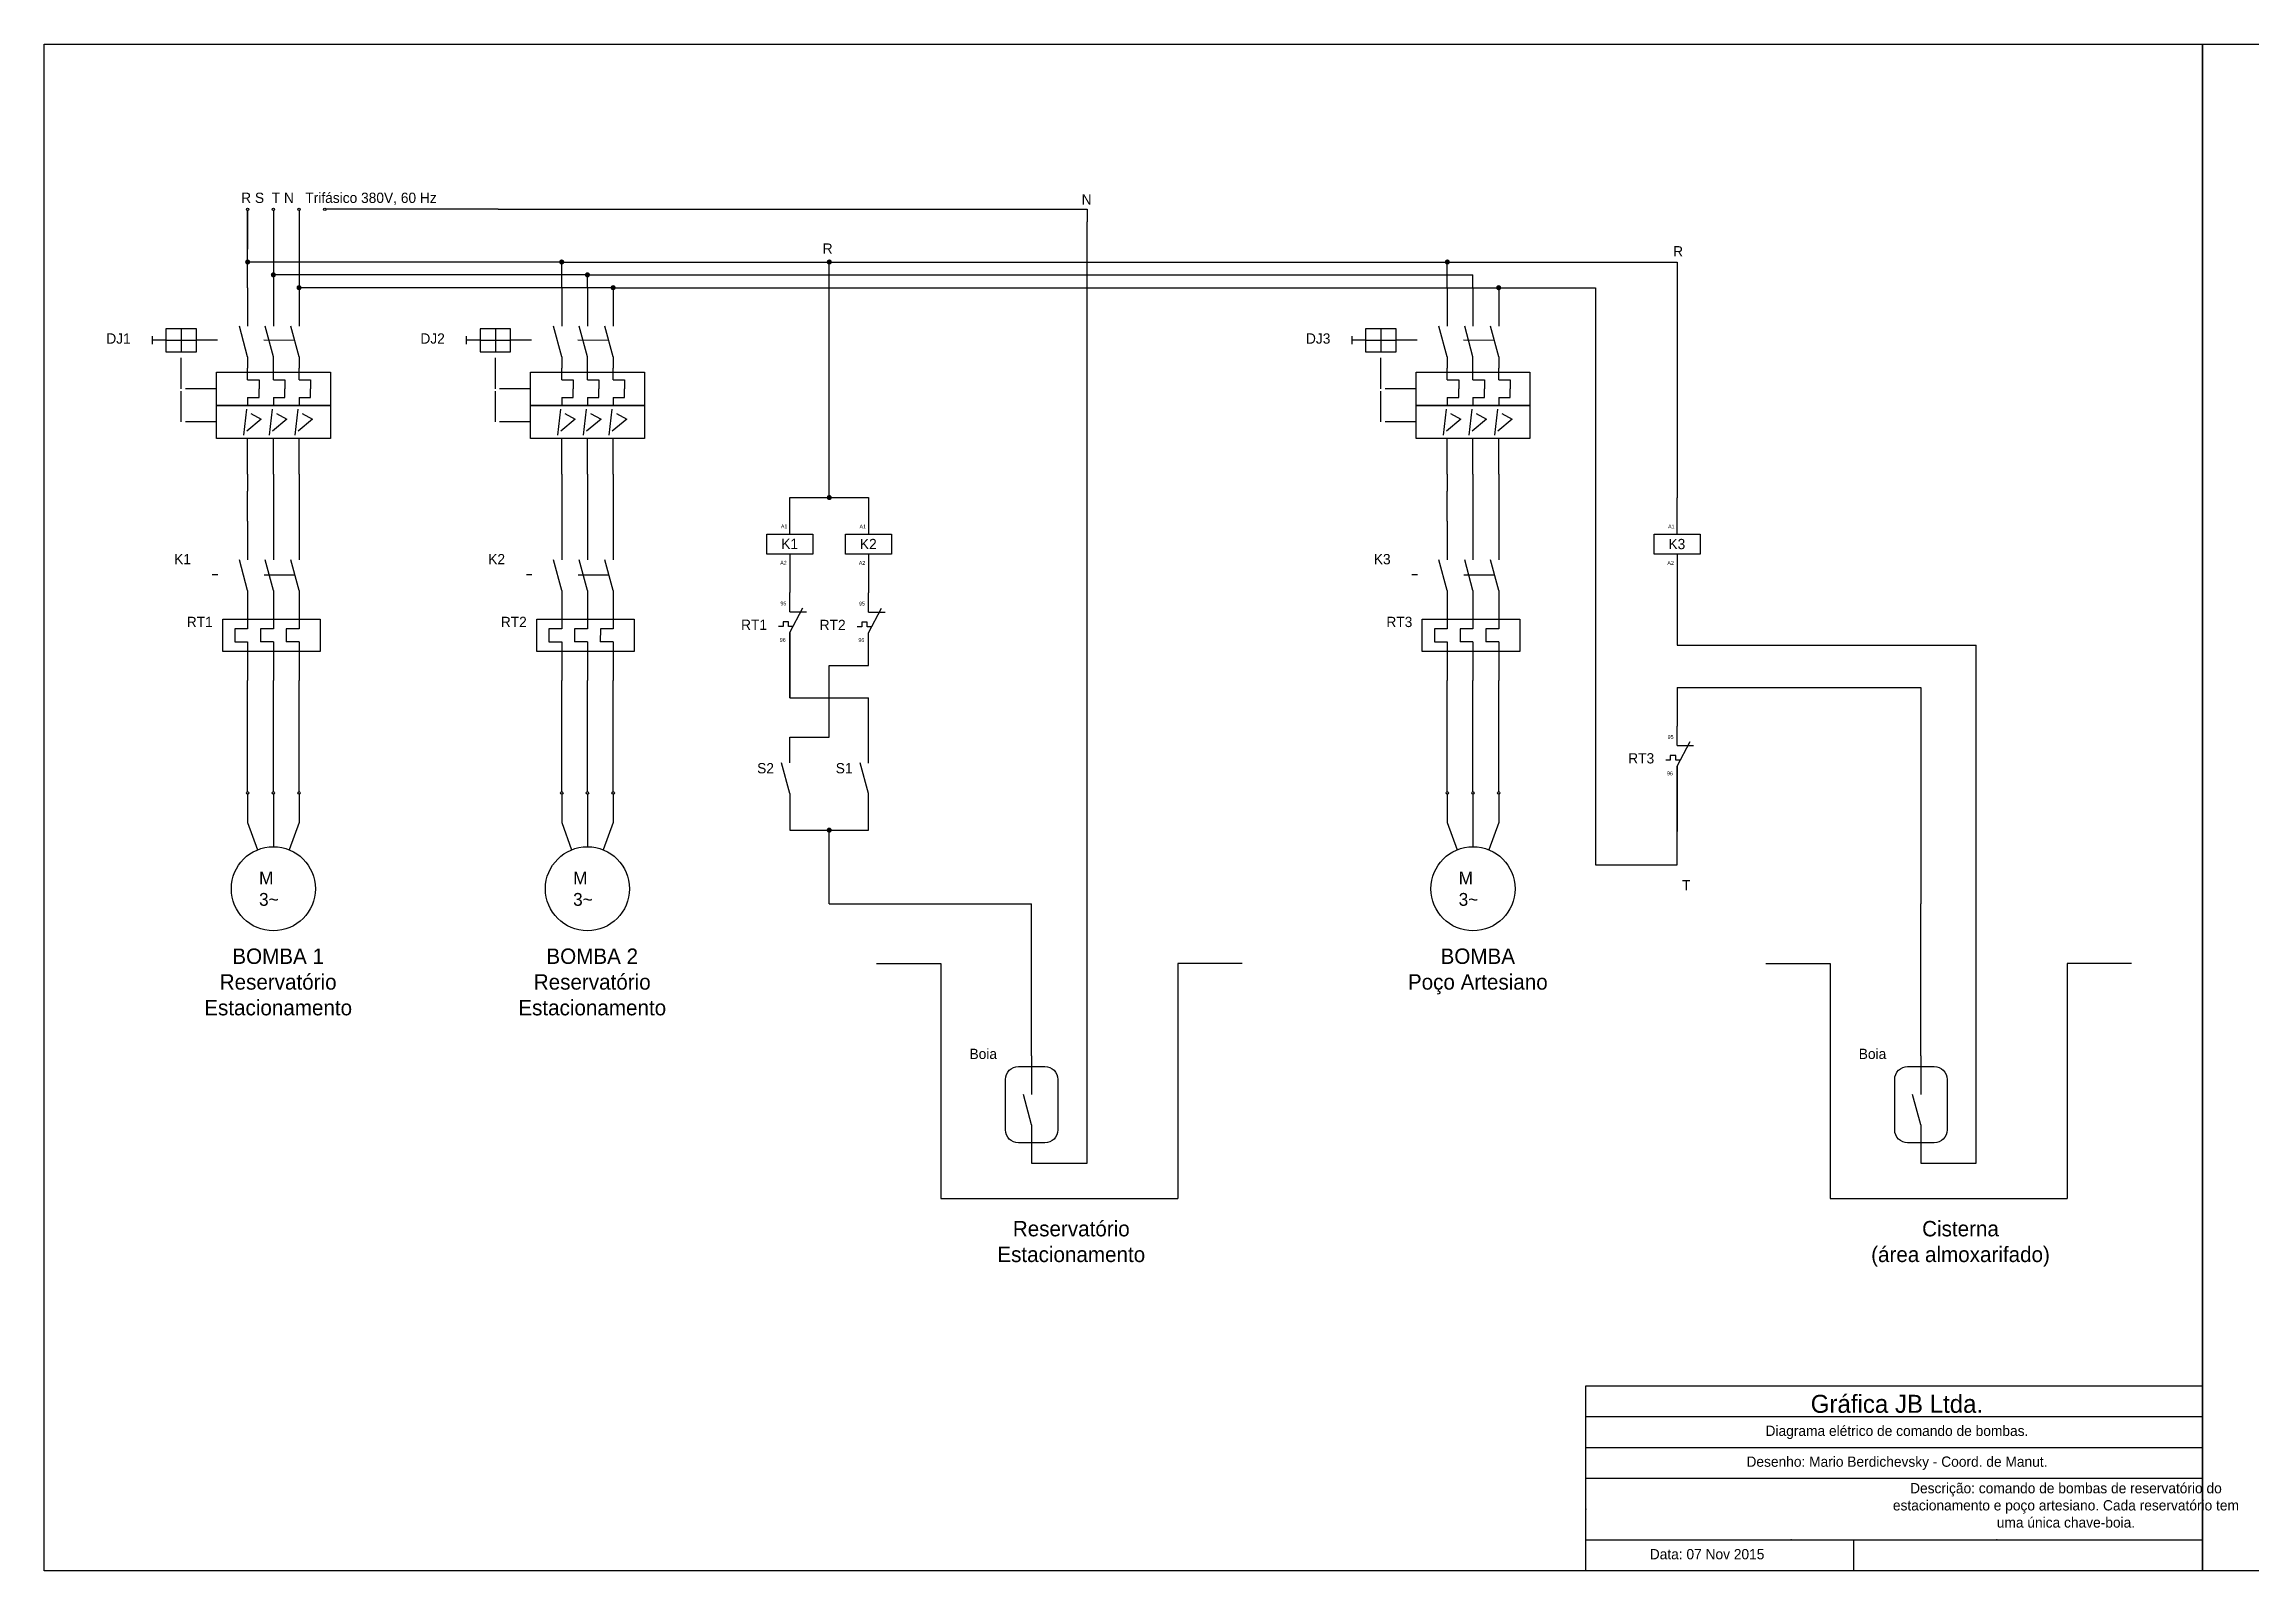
# Model space of a CAD drawing. Header units: millimetres. Extents: x 3664 to 5358, y 483 to 1077.
# Drawn here: x 3664 to 4524, y 483 to 1077 of the extents above; entities that cross this region are included whole.
import ezdxf

# ---------------------------------------------------------------- set-up
doc = ezdxf.new("R2010")
doc.units = ezdxf.units.MM
doc.linetypes.add('ACAD_ISO03W100', pattern=[30, 12, -18])

msp = doc.modelspace()

# ---------------------------------------------------------------- hatches: boundary and pattern name
h = msp.add_hatch(color=256)
edge = h.paths.add_edge_path()
edge.add_arc((3743.54, 992.15), 1, 0, 360)
h = msp.add_hatch(color=256)
edge = h.paths.add_edge_path()
edge.add_arc((3865.78, 992.15), 1, 0, 360)
h = msp.add_hatch(color=256)
edge = h.paths.add_edge_path()
edge.add_arc((3969.91, 992.15), 1, 0, 360)
h = msp.add_hatch(color=256)
edge = h.paths.add_edge_path()
edge.add_arc((4210.46, 992.15), 1, 0, 360)
h = msp.add_hatch(color=256)
edge = h.paths.add_edge_path()
edge.add_arc((3753.54, 987.15), 1, 0, 360)
h = msp.add_hatch(color=256)
edge = h.paths.add_edge_path()
edge.add_arc((3763.54, 982.15), 1, 0, 360)
h = msp.add_hatch(color=256)
edge = h.paths.add_edge_path()
edge.add_arc((3875.78, 987.15), 1, 0, 360)
h = msp.add_hatch(color=256)
edge = h.paths.add_edge_path()
edge.add_arc((3885.78, 982.15), 1, 0, 360)
h = msp.add_hatch(color=256)
edge = h.paths.add_edge_path()
edge.add_arc((4230.46, 982.15), 1, 0, 360)
h = msp.add_hatch(color=256)
edge = h.paths.add_edge_path()
edge.add_arc((3969.91, 900.51), 1, 0, 360, ccw=False)
h = msp.add_hatch(color=256)
edge = h.paths.add_edge_path()
edge.add_arc((3969.89, 771.09), 1, 0, 360)

# ---------------------------------------------------------------- linework, layer by layer
for p, q in [((3743.54, 1012.15), (3743.54, 997.15)), ((3743.54, 982.15), (3743.54, 1012.15)), ((3753.54, 1012.15), (3753.54, 997.15)), ((3763.54, 1012.15), (3763.54, 997.15)), ((3840.98, 1012.65), (3774.04, 1012.65)), ((3840.98, 1012.65), (4070.26, 1012.65)), ((4070.26, 1012.65), (4070.26, 1007.81)), ((4070.26, 641.53), (4070.26, 1007.81)), ((3753.54, 997.15), (3753.54, 982.15)), ((3763.54, 997.15), (3763.54, 982.15)), ((3810.98, 992.15), (3743.54, 992.15)), ((3865.78, 992.15), (4137.31, 992.15)), ((3969.91, 978.47), (3969.91, 992.15)), ((4137.31, 992.15), (4210.46, 992.15)), ((4210.46, 992.15), (4269.81, 992.15)), ((4210.46, 982.15), (4210.46, 992.15)), ((4269.81, 992.15), (4299.92, 992.15)), ((4299.92, 992.15), (4299.92, 900.44)), ((3743.54, 982.15), (3743.54, 967.15)), ((3810.98, 987.15), (3753.54, 987.15)), ((3753.54, 982.15), (3753.54, 967.15)), ((3763.54, 982.15), (3763.54, 967.15)), ((3810.98, 982.15), (3763.54, 982.15)), ((3885.78, 982.15), (3810.98, 982.15)), ((3865.78, 982.15), (3865.78, 967.15)), ((3875.78, 987.15), (4137.31, 987.15)), ((3875.78, 982.15), (3875.78, 967.15)), ((3885.78, 982.15), (3885.78, 967.15)), ((3885.78, 982.15), (4137.31, 982.15)), ((4137.31, 987.15), (4220.46, 987.15)), ((4137.31, 982.15), (4230.46, 982.15)), ((4210.46, 982.15), (4210.46, 967.15)), ((4220.46, 982.15), (4220.46, 987.15)), ((4220.46, 982.15), (4220.46, 967.15)), ((4230.46, 982.15), (4230.46, 967.15)), ((4230.46, 982.15), (4268.16, 982.15)), ((4268.16, 982.15), (4268.16, 757.57)), ((3969.91, 900.51), (3969.91, 978.47)), ((3743.54, 955.24), (3740.31, 967.15)), ((3753.54, 955.24), (3750.31, 967.15)), ((3763.54, 955.24), (3760.31, 967.15)), ((3865.78, 955.24), (3862.54, 967.15)), ((3875.78, 955.24), (3872.54, 967.15)), ((3885.78, 955.24), (3882.54, 967.15)), ((4210.46, 955.24), (4207.22, 967.15)), ((4220.46, 955.24), (4217.22, 967.15)), ((4230.46, 955.24), (4227.22, 967.15)), ((3743.54, 955.24), (3743.54, 950.85)), ((3753.54, 950.85), (3753.54, 955.24)), ((3763.54, 955.24), (3763.54, 950.85)), ((3865.78, 955.24), (3865.78, 950.85)), ((3875.78, 950.85), (3875.78, 955.24)), ((3885.78, 955.24), (3885.78, 950.85)), ((4210.46, 955.24), (4210.46, 950.85)), ((4220.46, 950.85), (4220.46, 955.24)), ((4230.46, 955.24), (4230.46, 950.85)), ((3743.54, 946.31), (3743.54, 950.85)), ((3743.54, 946.31), (3748.01, 946.31)), ((3748.01, 946.31), (3748.01, 942.84)), ((3753.54, 946.31), (3753.54, 950.85)), ((3753.54, 946.31), (3758.01, 946.31)), ((3758.01, 946.31), (3758.01, 942.84)), ((3763.54, 946.31), (3763.54, 950.85)), ((3763.54, 946.31), (3768.01, 946.31)), ((3768.01, 946.31), (3768.01, 942.84)), ((3865.78, 946.31), (3865.78, 950.85)), ((3865.78, 946.31), (3870.25, 946.31)), ((3870.25, 946.31), (3870.25, 942.84)), ((3875.78, 946.31), (3875.78, 950.85)), ((3875.78, 946.31), (3880.25, 946.31)), ((3880.25, 946.31), (3880.25, 942.84)), ((3885.78, 946.31), (3885.78, 950.85)), ((3885.78, 946.31), (3890.25, 946.31)), ((3890.25, 946.31), (3890.25, 942.84)), ((4210.46, 946.31), (4210.46, 950.85)), ((4210.46, 946.31), (4214.93, 946.31)), ((4214.93, 946.31), (4214.93, 942.84)), ((4220.46, 946.31), (4220.46, 950.85)), ((4220.46, 946.31), (4224.93, 946.31)), ((4224.93, 946.31), (4224.93, 942.84)), ((4230.46, 946.31), (4230.46, 950.85)), ((4230.46, 946.31), (4234.93, 946.31)), ((4234.93, 946.31), (4234.93, 942.84)), ((3743.54, 939.37), (3748.01, 939.37)), ((3743.54, 939.37), (3743.54, 936.37)), ((3748.01, 939.37), (3748.01, 942.84)), ((3753.54, 939.37), (3758.01, 939.37)), ((3753.54, 939.37), (3753.54, 936.37)), ((3758.01, 939.37), (3758.01, 942.84)), ((3763.54, 939.37), (3768.01, 939.37)), ((3763.54, 939.37), (3763.54, 936.37)), ((3768.01, 939.37), (3768.01, 942.84)), ((3865.78, 939.37), (3870.25, 939.37)), ((3865.78, 939.37), (3865.78, 936.37)), ((3870.25, 939.37), (3870.25, 942.84)), ((3875.78, 939.37), (3880.25, 939.37)), ((3875.78, 939.37), (3875.78, 936.37)), ((3880.25, 939.37), (3880.25, 942.84)), ((3885.78, 939.37), (3890.25, 939.37)), ((3885.78, 939.37), (3885.78, 936.37)), ((3890.25, 939.37), (3890.25, 942.84)), ((4210.46, 939.37), (4214.93, 939.37)), ((4210.46, 939.37), (4210.46, 936.37)), ((4214.93, 939.37), (4214.93, 942.84)), ((4220.46, 939.37), (4224.93, 939.37)), ((4220.46, 939.37), (4220.46, 936.37)), ((4224.93, 939.37), (4224.93, 942.84)), ((4230.46, 939.37), (4234.93, 939.37)), ((4230.46, 939.37), (4230.46, 936.37)), ((4234.93, 939.37), (4234.93, 942.84)), ((3742.05, 924.83), (3743.2, 934.84)), ((3748.83, 930.94), (3743.18, 926.33)), ((3744.8, 933.2), (3748.83, 930.94)), ((3752.05, 924.83), (3753.2, 934.84)), ((3758.83, 930.94), (3753.18, 926.33)), ((3754.8, 933.2), (3758.83, 930.94)), ((3762.05, 924.83), (3763.2, 934.84)), ((3768.83, 930.94), (3763.18, 926.33)), ((3764.8, 933.2), (3768.83, 930.94)), ((3864.29, 924.83), (3865.44, 934.84)), ((3871.07, 930.94), (3865.42, 926.33)), ((3867.04, 933.2), (3871.07, 930.94)), ((3874.29, 924.83), (3875.44, 934.84)), ((3881.07, 930.94), (3875.42, 926.33)), ((3877.04, 933.2), (3881.07, 930.94)), ((3884.29, 924.83), (3885.44, 934.84)), ((3891.07, 930.94), (3885.42, 926.33)), ((3887.04, 933.2), (3891.07, 930.94)), ((4208.96, 924.83), (4210.11, 934.84)), ((4215.74, 930.94), (4210.1, 926.33)), ((4211.72, 933.2), (4215.74, 930.94)), ((4218.96, 924.83), (4220.11, 934.84)), ((4225.74, 930.94), (4220.1, 926.33)), ((4221.72, 933.2), (4225.74, 930.94)), ((4228.96, 924.83), (4230.11, 934.84)), ((4235.74, 930.94), (4230.1, 926.33)), ((4231.72, 933.2), (4235.74, 930.94)), ((3743.54, 909.58), (3743.54, 923.43)), ((3753.54, 909.58), (3753.54, 923.43)), ((3763.54, 909.58), (3763.54, 923.43)), ((3865.78, 909.58), (3865.78, 923.43)), ((3875.78, 909.58), (3875.78, 923.43)), ((3885.78, 909.58), (3885.78, 923.43)), ((4210.46, 909.58), (4210.46, 923.43)), ((4220.46, 909.58), (4220.46, 923.43)), ((4230.46, 909.58), (4230.46, 923.43)), ((3743.54, 909.58), (3743.54, 902.98)), ((3743.54, 891.27), (3743.54, 902.98)), ((3753.54, 909.58), (3753.54, 902.98)), ((3753.54, 902.98), (3753.54, 891.27)), ((3763.54, 909.58), (3763.54, 902.98)), ((3763.54, 902.98), (3763.54, 891.27)), ((3865.78, 909.58), (3865.78, 902.98)), ((3865.78, 902.98), (3865.78, 891.27)), ((3875.78, 909.58), (3875.78, 902.98)), ((3875.78, 902.98), (3875.78, 891.27)), ((3885.78, 909.58), (3885.78, 902.98)), ((3885.78, 902.98), (3885.78, 891.27)), ((4210.46, 909.58), (4210.46, 902.98)), ((4210.46, 891.27), (4210.46, 902.98)), ((4220.46, 909.58), (4220.46, 902.98)), ((4220.46, 902.98), (4220.46, 891.27)), ((4230.46, 909.58), (4230.46, 902.98)), ((4230.46, 902.98), (4230.46, 891.27)), ((3954.62, 886.24), (3954.62, 900.51)), ((3954.62, 900.51), (3985.2, 900.51)), ((3985.2, 900.51), (3985.2, 886.24)), ((4299.92, 886.17), (4299.92, 900.44)), ((3743.54, 891.27), (3743.54, 876.27)), ((3753.54, 891.27), (3753.54, 876.27)), ((3763.54, 891.27), (3763.54, 876.27)), ((3865.78, 891.27), (3865.78, 876.27)), ((3875.78, 891.27), (3875.78, 876.27)), ((3885.78, 891.27), (3885.78, 876.27)), ((4210.46, 891.27), (4210.46, 876.27)), ((4220.46, 891.27), (4220.46, 876.27)), ((4230.46, 891.27), (4230.46, 876.27)), ((3954.6, 878.52), (3954.6, 863.52)), ((3985.2, 878.44), (3985.2, 863.44)), ((4299.91, 878.44), (4299.91, 843.09)), ((3743.54, 864.37), (3740.31, 876.27)), ((3753.54, 864.37), (3750.31, 876.27)), ((3763.54, 864.37), (3760.31, 876.27)), ((3865.78, 864.37), (3862.54, 876.27)), ((3875.78, 864.37), (3872.54, 876.27)), ((3885.78, 864.37), (3882.54, 876.27)), ((4210.46, 864.37), (4207.22, 876.27)), ((4220.46, 864.37), (4217.22, 876.27)), ((4230.46, 864.37), (4227.22, 876.27)), ((3743.54, 864.37), (3743.54, 849.37)), ((3753.54, 864.37), (3753.54, 849.37)), ((3763.54, 864.37), (3763.54, 849.37)), ((3865.78, 864.37), (3865.78, 849.37)), ((3875.78, 864.37), (3875.78, 849.37)), ((3885.78, 864.37), (3885.78, 849.37)), ((3954.6, 856.02), (3954.6, 863.52)), ((3985.2, 855.94), (3985.2, 863.44)), ((4210.46, 864.37), (4210.46, 849.37)), ((4220.46, 864.37), (4220.46, 849.37)), ((4230.46, 864.37), (4230.46, 849.37)), ((3954.6, 848), (3959.66, 857.58)), ((3954.6, 856.02), (3961.03, 856.02)), ((3985.2, 847.93), (3990.26, 857.51)), ((3985.2, 855.94), (3991.63, 855.94)), ((3738.58, 849.37), (3738.56, 844.37)), ((3738.56, 844.37), (3743.54, 844.37)), ((3743.54, 844.37), (3743.54, 829.37)), ((3748.58, 849.37), (3748.56, 844.39)), ((3753.54, 844.37), (3748.56, 844.39)), ((3753.54, 844.37), (3753.54, 829.37)), ((3758.58, 849.37), (3758.56, 844.39)), ((3763.54, 844.37), (3758.56, 844.39)), ((3763.54, 844.37), (3763.54, 829.37)), ((3860.81, 849.37), (3860.8, 844.37)), ((3860.8, 844.37), (3865.78, 844.37)), ((3865.78, 844.37), (3865.78, 829.37)), ((3870.81, 849.37), (3870.8, 844.39)), ((3875.78, 844.37), (3870.8, 844.39)), ((3875.78, 844.37), (3875.78, 829.37)), ((3880.81, 849.37), (3880.8, 844.39)), ((3885.78, 844.37), (3880.8, 844.39)), ((3885.78, 844.37), (3885.78, 829.37)), ((3954.6, 822.55), (3954.6, 848)), ((3954.6, 848), (3954.6, 822.55)), ((3985.2, 835.11), (3985.2, 847.93)), ((4205.49, 849.37), (4205.47, 844.37)), ((4205.47, 844.37), (4210.46, 844.37)), ((4210.46, 844.37), (4210.46, 829.37)), ((4215.49, 849.37), (4215.47, 844.39)), ((4220.46, 844.37), (4215.47, 844.39)), ((4220.46, 844.37), (4220.46, 829.37)), ((4225.49, 849.37), (4225.47, 844.39)), ((4230.46, 844.37), (4225.47, 844.39)), ((4230.46, 844.37), (4230.46, 829.37)), ((4299.91, 843.09), (4339.85, 843.09)), ((4339.85, 843.09), (4416.36, 843.09)), ((4416.36, 641.53), (4416.36, 843.09)), ((3969.9, 807.31), (3969.9, 835.11)), ((3969.9, 835.11), (3985.2, 835.11)), ((3743.54, 786.07), (3743.54, 829.37)), ((3753.54, 786.07), (3753.54, 829.37)), ((3763.54, 786.07), (3763.54, 829.37)), ((3865.78, 786.07), (3865.78, 829.37)), ((3875.78, 786.07), (3875.78, 829.37)), ((3885.78, 786.07), (3885.78, 829.37)), ((4210.46, 786.07), (4210.46, 829.37)), ((4220.46, 786.07), (4220.46, 829.37)), ((4230.46, 786.07), (4230.46, 829.37)), ((4299.91, 826.55), (4299.91, 811.55)), ((4299.91, 826.55), (4339.85, 826.55)), ((4339.85, 826.55), (4394.79, 826.55)), ((4394.79, 826.55), (4394.79, 742.45)), ((3954.6, 822.55), (3985.2, 822.55)), ((3985.2, 797.19), (3985.2, 822.55)), ((4299.91, 804.05), (4299.91, 811.55)), ((3954.6, 797.26), (3954.6, 807.31)), ((3954.6, 807.31), (3969.9, 807.31)), ((4299.91, 796.03), (4304.96, 805.61)), ((4299.91, 804.05), (4306.33, 804.05)), ((3954.6, 785.36), (3951.37, 797.26)), ((3985.18, 785.36), (3981.95, 797.26)), ((4299.91, 770.59), (4299.91, 796.03)), ((4299.91, 796.03), (4299.91, 770.59)), ((3743.54, 785.07), (3743.54, 774.03)), ((3753.54, 785.07), (3753.54, 764.64)), ((3763.54, 785.07), (3763.54, 774.03)), ((3865.78, 785.07), (3865.78, 774.03)), ((3875.78, 785.07), (3875.78, 764.64)), ((3885.78, 785.07), (3885.78, 774.03)), ((3954.6, 785.36), (3954.6, 771.09)), ((3985.18, 771.09), (3985.18, 785.36)), ((4210.46, 785.07), (4210.46, 774.03)), ((4220.46, 785.07), (4220.46, 764.64)), ((4230.46, 785.07), (4230.46, 774.03)), ((3743.54, 774.03), (3747.35, 763.42)), ((3763.54, 774.03), (3759.73, 763.42)), ((3865.78, 774.03), (3869.58, 763.42)), ((3885.78, 774.03), (3881.97, 763.42)), ((4210.46, 774.03), (4214.26, 763.42)), ((4230.46, 774.03), (4226.65, 763.42)), ((3954.6, 771.09), (3985.18, 771.09)), ((3969.89, 742.45), (3969.89, 771.09)), ((4299.91, 757.57), (4299.91, 770.59)), ((4268.16, 757.57), (4299.91, 757.57)), ((3969.89, 742.45), (4048.68, 742.45)), ((4048.68, 683.28), (4048.68, 742.45)), ((4394.79, 683.28), (4394.79, 742.45)), ((3988.3, 719.19), (4013.33, 719.19)), ((4013.33, 719.19), (4013.33, 627.78)), ((4130.64, 719.19), (4105.62, 719.19)), ((4105.62, 719.19), (4105.62, 627.78)), ((4334.4, 719.19), (4359.43, 719.19)), ((4359.43, 719.19), (4359.43, 627.78)), ((4476.75, 719.19), (4451.72, 719.19)), ((4451.72, 719.19), (4451.72, 627.78)), ((4048.68, 683.28), (4048.68, 668.28)), ((4394.79, 683.28), (4394.79, 668.28)), ((4048.68, 656.38), (4045.45, 668.28)), ((4394.79, 656.38), (4391.56, 668.28)), ((4048.68, 656.38), (4048.68, 641.53)), ((4394.79, 656.38), (4394.79, 641.53)), ((4048.68, 641.53), (4070.26, 641.53)), ((4394.79, 641.53), (4416.36, 641.53)), ((4013.33, 627.78), (4105.62, 627.78)), ((4359.43, 627.78), (4451.72, 627.78)), ((4264.33, 482.91), (4264.33, 554.91)), ((4264.33, 554.91), (4504.33, 554.91)), ((4264.33, 542.91), (4504.33, 542.91)), ((4504.33, 542.91), (4504.33, 482.91)), ((4264.33, 530.91), (4504.33, 530.91)), ((4264.33, 518.91), (4504.33, 518.91)), ((4264.33, 494.91), (4504.33, 494.91)), ((4368.54, 494.91), (4368.54, 482.91)), ((4504.33, 482.91), (4264.33, 482.91))]:
    msp.add_line(p, q)
at = {"linetype": 'ACAD_ISO03W100'}
for p, q in [((3706.35, 963.3), (3706.35, 960.17)), ((3717.7, 966.21), (3717.7, 957.25)), ((3828.59, 963.3), (3828.59, 960.17)), ((3839.94, 966.21), (3839.94, 957.25)), ((4173.27, 963.3), (4173.27, 960.17)), ((4184.61, 966.21), (4184.61, 957.25)), ((3711.74, 961.73), (3706.35, 961.73)), ((3711.74, 961.73), (3723.66, 961.73)), ((3717.7, 942.84), (3717.7, 957.25)), ((3761.8, 961.66), (3723.66, 961.73)), ((3833.97, 961.73), (3828.59, 961.73)), ((3833.97, 961.73), (3845.9, 961.73)), ((3839.94, 942.84), (3839.94, 957.25)), ((3884.03, 961.66), (3845.9, 961.73)), ((4178.65, 961.73), (4173.27, 961.73)), ((4178.65, 961.73), (4190.58, 961.73)), ((4184.61, 942.84), (4184.61, 957.25)), ((4228.71, 961.66), (4190.58, 961.73)), ((3731.36, 942.84), (3717.7, 942.84)), ((3717.7, 929.9), (3717.7, 942.84)), ((3853.6, 942.84), (3839.94, 942.84)), ((3839.94, 929.9), (3839.94, 942.84)), ((4198.28, 942.84), (4184.61, 942.84)), ((4184.61, 929.9), (4184.61, 942.84)), ((3731.36, 929.9), (3717.7, 929.9)), ((3853.6, 929.9), (3839.94, 929.9)), ((4198.28, 929.9), (4184.61, 929.9)), ((3761.92, 870.32), (3729.78, 870.38)), ((3884.16, 870.32), (3852.02, 870.38)), ((4228.84, 870.32), (4196.7, 870.38))]:
    msp.add_line(p, q, dxfattribs=at)
for points in [[(3664.33, 1076.91), (4504.33, 1076.91), (4504.33, 482.91), (3664.33, 482.91)], [(4504.33, 1076.91), (5344.33, 1076.91), (5344.33, 482.91), (4504.33, 482.91)], [(3731.36, 949.32), (3775.72, 949.32), (3775.72, 936.37), (3731.36, 936.37)], [(3853.6, 949.32), (3897.95, 949.32), (3897.95, 936.37), (3853.6, 936.37)], [(4198.28, 949.32), (4242.63, 949.32), (4242.63, 936.37), (4198.28, 936.37)], [(3731.36, 936.37), (3775.72, 936.37), (3775.72, 923.43), (3731.36, 923.43)], [(3853.6, 936.37), (3897.95, 936.37), (3897.95, 923.43), (3853.6, 923.43)], [(4198.28, 936.37), (4242.63, 936.37), (4242.63, 923.43), (4198.28, 923.43)], [(3945.66, 886.32), (3963.55, 886.32), (3963.55, 878.52), (3945.66, 878.52)], [(3976.26, 886.24), (3994.15, 886.24), (3994.15, 878.44), (3976.26, 878.44)], [(4290.96, 886.24), (4308.85, 886.24), (4308.85, 878.44), (4290.96, 878.44)], [(3733.82, 853.15), (3771.77, 853.15), (3771.77, 840.62), (3733.82, 840.62)], [(3856.06, 853.15), (3894.01, 853.15), (3894.01, 840.62), (3856.06, 840.62)], [(4200.73, 853.15), (4238.69, 853.15), (4238.69, 840.62), (4200.73, 840.62)]]:
    msp.add_lwpolyline(points, close=True)
for points in [[(3865.78, 982.15), (3865.78, 992.15), (3810.98, 992.15)], [(3875.78, 982.15), (3875.78, 987.15), (3810.98, 987.15)], [(3955.81, 850.29), (3954.04, 850.29), (3954.04, 852.13), (3951.96, 852.13), (3951.96, 850.29), (3950.19, 850.29)], [(3986.41, 850.21), (3984.65, 850.21), (3984.65, 852.05), (3982.56, 852.05), (3982.56, 850.21), (3980.79, 850.21)], [(3743.54, 849.37), (3738.58, 849.37)], [(3753.54, 849.37), (3748.58, 849.37)], [(3763.54, 849.37), (3758.58, 849.37)], [(3865.78, 849.37), (3860.81, 849.37)], [(3875.78, 849.37), (3870.81, 849.37)], [(3885.78, 849.37), (3880.81, 849.37)], [(4210.46, 849.37), (4205.49, 849.37)], [(4220.46, 849.37), (4215.49, 849.37)], [(4230.46, 849.37), (4225.49, 849.37)], [(4301.11, 798.32), (4299.35, 798.32), (4299.35, 800.16), (4297.26, 800.16), (4297.26, 798.32), (4295.5, 798.32)]]:
    msp.add_lwpolyline(points)
for points in [[(3723.66, 966.21), (3711.74, 966.21), (3711.74, 957.25), (3723.66, 957.25)], [(3845.9, 966.21), (3833.97, 966.21), (3833.97, 957.25), (3845.9, 957.25)], [(4190.58, 966.21), (4178.65, 966.21), (4178.65, 957.25), (4190.58, 957.25)]]:
    msp.add_lwpolyline(points, close=True, dxfattribs=at)
for points in [[(4043.51, 679.11), (4053.86, 679.11, -0.414214), (4058.86, 674.11), (4058.86, 654.44, -0.414214), (4053.86, 649.44), (4043.51, 649.44, -0.414214), (4038.51, 654.44), (4038.51, 674.11, -0.414214)], [(4389.61, 679.11), (4399.97, 679.11, -0.414214), (4404.97, 674.11), (4404.97, 654.44, -0.414214), (4399.97, 649.44), (4389.61, 649.44, -0.414214), (4384.61, 654.44), (4384.61, 674.11, -0.414214)]]:
    msp.add_lwpolyline(points, format="xyb", close=True)
for centre, radius in [((3743.54, 1012.65), 0.5), ((3753.54, 1012.65), 0.5), ((3763.54, 1012.65), 0.5), ((3773.54, 1012.65), 0.5), ((3743.54, 785.57), 0.5), ((3753.54, 785.57), 0.5), ((3763.54, 785.57), 0.5), ((3865.78, 785.57), 0.5), ((3875.78, 785.57), 0.5), ((3885.78, 785.57), 0.5), ((4210.46, 785.57), 0.5), ((4220.46, 785.57), 0.5), ((4230.46, 785.57), 0.5), ((3753.54, 748.29), 16.35), ((3875.78, 748.29), 16.35), ((4220.46, 748.29), 16.35)]:
    msp.add_circle(centre, radius)
for p in [(4264.33, 530.91), (4264.33, 518.91), (4264.33, 506.91), (4264.33, 494.91), (4344.33, 494.91), (4424.33, 494.91)]:
    msp.add_point(p)

# ---------------------------------------------------------------- texts
for s, insert, char_height, width, attachment_point in [(' {\\H1.6x;R S  T N   Trifásico 380V, 60 Hz}', (3740.09, 1019.13), 2.5, 146.4157, 1), (' {\\H1.6x;N}', (4067.2, 1018.5), 2.5, 12.1355, 1), (' {\\H1.6x;R}', (3966.42, 999.37), 2.5, 12.1355, 1), (' {\\H1.6x;R}', (4297.42, 998.32), 2.5, 12.1355, 1), (' DJ1', (3687.04, 964.38), 4, 16.5758, 1), (' DJ2', (3809.28, 964.38), 4, 15.9575, 1), (' DJ3', (4153.96, 964.38), 4, 16.5758, 1), ('A1', (3951.08, 890.05), 1.5, 12.2722, 1), ('A1', (3981.68, 889.98), 1.5, 12.2722, 1), ('A1', (4296.39, 889.98), 1.5, 12.2722, 1), ('  {\\H1.6x;K1}', (3713.08, 878.54), 2.5, 14.1027, 1), ('  {\\H1.6x;K2}', (3835.32, 878.54), 2.5, 14.1027, 1), (' {\\H1.6x;K1}', (3950.3, 884.5), 2.5, 9.0429, 1), (' {\\H1.6x;K2}', (3980.9, 884.42), 2.5, 11.8803, 1), ('  {\\H1.6x;K3}', (4180, 878.54), 2.5, 14.1027, 1), (' {\\H1.6x;K3}', (4295.61, 884.42), 2.5, 16.5983, 1), ('A2', (3950.81, 875.88), 1.5, 12.2722, 1), ('A2', (3981.41, 875.81), 1.5, 12.2722, 1), ('A2', (4296.11, 875.81), 1.5, 12.2722, 1), ('95', (3950.91, 860.05), 1.5, 12.2722, 1), ('95', (3981.51, 859.97), 1.5, 12.2722, 1), ('  {\\H1.6x;RT1}', (3717.98, 854.11), 2.5, 14.1027, 1), ('  {\\H1.6x;RT2}', (3840.21, 854.11), 2.5, 14.1027, 1), (' {\\H1.6x;RT1}', (3934.65, 853), 2.5, 16.9683, 1), (' {\\H1.6x;RT2}', (3965.25, 852.93), 2.5, 16.9683, 1), ('  {\\H1.6x;RT3}', (4184.89, 854.11), 2.5, 14.1027, 1), ('96', (3950.64, 845.87), 1.5, 12.2722, 1), ('96', (3981.24, 845.8), 1.5, 12.2722, 1), ('95', (4296.22, 808.08), 1.5, 12.2722, 1), (' {\\H1.6x;RT3}', (4279.95, 801.04), 2.5, 16.9683, 1), (' {\\H1.6x;S2}', (3940.91, 797.19), 2.5, 12.028, 1), (' {\\H1.6x;S1}', (3971.5, 797.19), 2.5, 19.4497, 1), ('96', (4295.94, 793.91), 1.5, 12.2722, 1), (' M\\P 3~', (3746.12, 754.99), 5, 18.0857, 1), (' M\\P 3~', (3868.36, 754.99), 5, 18.0857, 1), (' M\\P 3~', (4213.03, 754.99), 5, 18.0857, 1), (' {\\H1.6x;T}', (4300.88, 751.68), 2.5, 12.1355, 1), ('BOMBA 1\\PReservatório\\PEstacionamento', (3755.41, 725.04), 6, 87.3425, 2), ('BOMBA 2\\PReservatório\\PEstacionamento', (3877.65, 725.04), 6, 87.3425, 2), ('BOMBA\\PPoço Artesiano', (4222.33, 725.04), 6, 93.4316, 2), (' {\\H1.6x;Boia}', (4023.56, 686.05), 2.5, 19.4497, 1), (' {\\H1.6x;Boia}', (4369.67, 686.05), 2.5, 19.4497, 1), ('Reservatório\\PEstacionamento', (4064.1, 619.04), 6, 27.9353, 2), ('Cisterna\\P(área almoxarifado)', (4410.21, 619.04), 6, 107.8207, 2), ('Gráfica JB Ltda.', (4385.47, 551.39), 7, 193.8577, 2), ('Diagrama elétrico de comando de bombas.', (4385.47, 539.39), 4, 285.5642, 2), ('Desenho: Mario Berdichevsky - Coord. de Manut.', (4385.47, 527.39), 4, 364.4199, 2), ('Descrição: comando de bombas de reservatório do\\Pestacionamento e poço artesiano. Cada reservatório tem\\Puma única chave-boia.', (4451.24, 517.07), 4, 364.4199, 2), ('Data: 07 Nov 2015', (4311.57, 491.39), 4, 193.8577, 2)]:
    msp.add_mtext(s, dxfattribs=dict(at, insert=insert, char_height=char_height, width=width, attachment_point=attachment_point))

doc.saveas('drawing.dxf')
